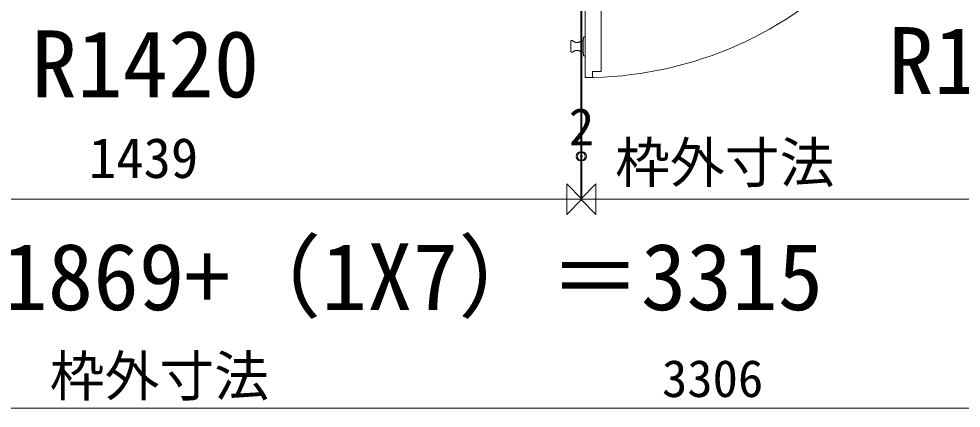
# Model space of a CAD drawing. Units: millimetres at full size, sheet at 1:30. Extents: x -6149 to 5151, y -9003 to 3076.
# Drawn here: x -3543 to -1996, y -7074 to -6434 of the extents above; entities that cross this region are included whole.
import ezdxf
from ezdxf.enums import TextEntityAlignment as Align

# ---------------------------------------------------------------- set-up
doc = ezdxf.new("R2010")
doc.units = ezdxf.units.MM
doc.header["$LTSCALE"] = 30
doc.header["$PDMODE"] = 32
doc.header["$PDSIZE"] = 15
doc.linetypes.add('DOUBLE_CHAIN1', pattern=[8.8, 5, -1, 0.6, -0.6, 0.6, -1])
for name, color, linetype, lineweight in [('0-3', 7, 'DOUBLE_CHAIN1', 9), ('0-6', 7, 'Continuous', 9), ('0-8', 7, 'Continuous', 9)]:
    doc.layers.add(name, color=color, linetype=linetype, lineweight=lineweight)
doc.layers.add('0-9', color=7, linetype='Continuous')
doc.styles.add('ＭＳ ゴシック', font='')
doc.styles.get('ＭＳ ゴシック').set_extended_font_data('MS Gothic')

msp = doc.modelspace()

# ---------------------------------------------------------------- linework, layer by layer
at = {"layer": '0-3', "color": 3, "linetype": 'Continuous'}
for p, q in [((-2613.76, -5915.58), (-2613.76, -6530.58)), ((-2587.46, -5915.58), (-2587.46, -6520.58)), ((-2601.76, -6520.58), (-2587.46, -6520.58)), ((-2601.76, -6530.58), (-2601.76, -6520.58)), ((-2613.76, -6530.58), (-2601.76, -6530.58))]:
    msp.add_line(p, q, dxfattribs=at)
at = {"layer": '0-3', "color": 4}
for p, q in [((-2615.33, -6464.08), (-2613.76, -6464.08)), ((-2613.76, -6495.08), (-2613.76, -6464.08)), ((-2634.28, -6470.04), (-2636.27, -6470.04)), ((-2619.59, -6470.18), (-2616.76, -6470.18)), ((-2616.76, -6489.14), (-2616.76, -6470.04)), ((-2634.28, -6488.98), (-2636.27, -6488.98)), ((-2619.59, -6488.98), (-2616.76, -6488.98)), ((-2615.33, -6495.08), (-2613.76, -6495.08))]:
    msp.add_line(p, q, dxfattribs=at)
at = {"layer": '0-3', "color": 3, "linetype": 'Continuous'}
msp.add_arc((-2612.96, -5916.38), 614.2, 269.92537, 0, dxfattribs=at)
at = {"layer": '0-3', "color": 4}
for centre, radius, start, end in [((-2477.09, -6479.59), 140, 174.01083, 176.08857), ((-2615.33, -6465.08), 1, 90, 174.01083), ((-2477.01, -6479.44), 160, 176.80127, 180.02626), ((-2477.01, -6479.58), 160, 179.97374, 183.19873), ((-2636.27, -6470.54), 0.5, 90, 176.80127), ((-2634.28, -6470.54), 0.5, 46.91104, 90), ((-2626.93, -6462.83), 10.25, 226.91104, 313.08896), ((-2619.59, -6470.68), 0.5, 90, 133.08896), ((-2636.27, -6488.48), 0.5, 183.19873, 270), ((-2634.28, -6488.48), 0.5, 270, 313.08896), ((-2626.93, -6496.33), 10.25, 46.91104, 133.08896), ((-2619.59, -6488.48), 0.5, 226.91104, 270), ((-2477.09, -6479.59), 140, 183.91143, 185.98641), ((-2615.33, -6494.08), 1, 185.98641, 270)]:
    msp.add_arc(centre, radius, start, end, dxfattribs=at)
at = {"layer": '0-6'}
for p, q in [((-4057.79, -6730.58), (-2618.77, -6730.58)), ((-2620.77, -6730.58), (-751.75, -6730.58))]:
    msp.add_line(p, q, dxfattribs=at)
at = {"layer": '0-8'}
for p, q in [((-2620.77, -6730.58), (-2620.77, -6115.58)), ((-2618.77, -6730.58), (-2618.77, -6115.58)), ((-2620.77, -6660.32), (-2618.77, -6660.32)), ((-2643.77, -6755.58), (-2643.77, -6705.58)), ((-2618.77, -6730.58), (-2643.77, -6705.58)), ((-2620.77, -6730.58), (-2595.77, -6705.58)), ((-2595.77, -6705.58), (-2595.77, -6755.58)), ((-2618.77, -6730.58), (-2643.77, -6755.58)), ((-2620.77, -6730.58), (-2595.77, -6755.58)), ((-4057.79, -7074), (-751.75, -7074)), ((-4057.79, -7074), (-751.75, -7074))]:
    msp.add_line(p, q, dxfattribs=at)
for p in [(-2620.77, -6660.32), (-2618.77, -6660.32)]:
    msp.add_point(p, dxfattribs=at)

# ---------------------------------------------------------------- texts
at = {"layer": '0-8', "style": 'ＭＳ ゴシック'}
for s, height, p in [('R1820', 110, (-2115.93, -6590.89)), ('R1420', 110, (-3522.67, -6596.27)), ('2', 61.07, (-2640.36, -6660.32)), ('1439', 65.98, (-3428.28, -6715.58)), ('1439+1869+（1X7）＝3315', 110, (-3944.92, -6945.93)), ('3306', 61.07, (-2487.35, -7074))]:
    msp.add_text(s, height=height, dxfattribs=at).set_placement(p, align=Align.BOTTOM_LEFT)
at = {"layer": '0-9', "style": 'ＭＳ ゴシック'}
for p in [(-2564.35, -6723.29), (-3492.5, -7074)]:
    msp.add_text('枠外寸法', height=65.98, dxfattribs=at).set_placement(p, align=Align.BOTTOM_LEFT)

doc.saveas('drawing.dxf')
